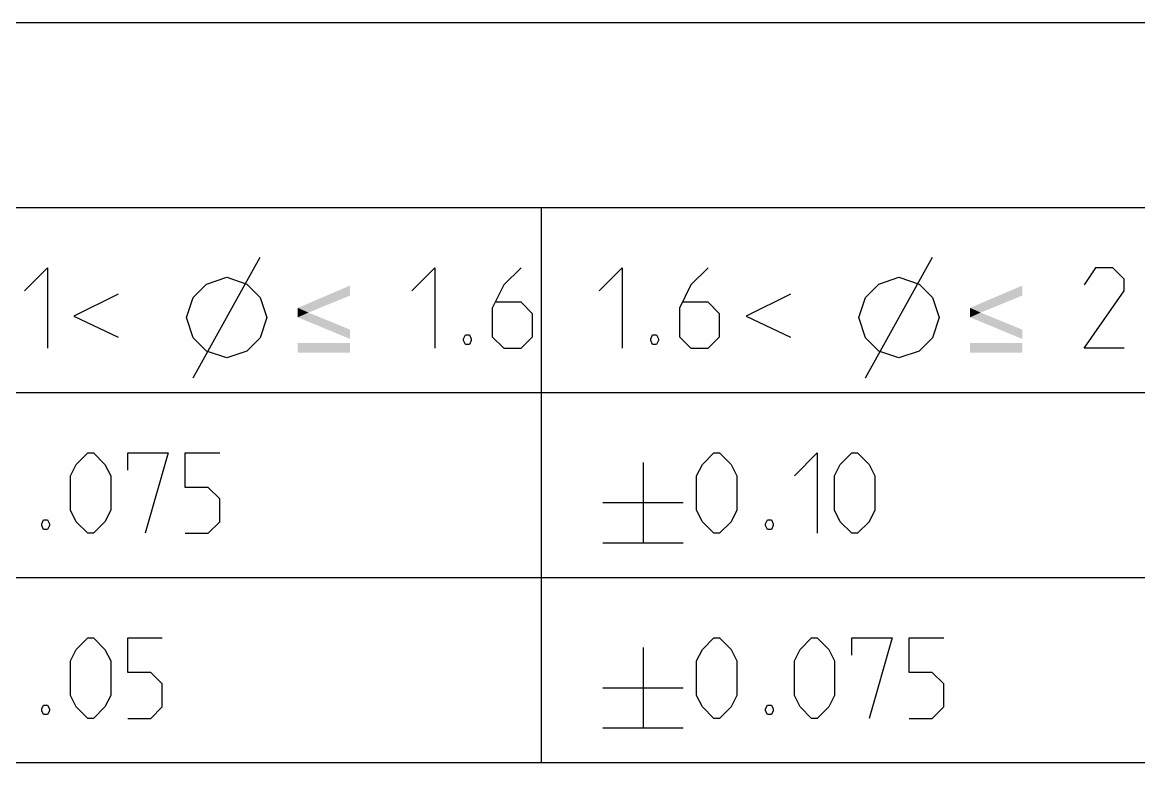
# Model space of a CAD drawing. Header units: millimetres. Extents: x 532 to 834, y 21 to 235.
# Drawn here: x 793.78 to 811.55, y 60.63 to 72.41 of the extents above; entities that cross this region are included whole.
import ezdxf

# ---------------------------------------------------------------- set-up
doc = ezdxf.new("R2010")
doc.units = ezdxf.units.MM
doc.header["$LTSCALE"] = 19.36
doc.layers.get('0').update_dxf_attribs({"linetype": 'CONTINUOUS'})

msp = doc.modelspace()

# ---------------------------------------------------------------- linework, layer by layer
at = {"color": 2}
for p, q in [((769.399, 72.408), (825.079, 72.408)), ((769.399, 69.464), (825.079, 69.464)), ((802.039, 69.464), (802.039, 60.632)), ((796.501, 66.752), (797.568, 68.672)), ((807.198, 66.752), (808.265, 68.672)), ((769.399, 66.52), (825.079, 66.52)), ((803.66, 65.408), (803.66, 64.128)), ((803.02, 64.768), (804.3, 64.768)), ((803.02, 64.128), (804.3, 64.128)), ((769.399, 63.576), (825.079, 63.576)), ((803.66, 62.464), (803.66, 61.184)), ((803.02, 61.824), (804.3, 61.824)), ((803.02, 61.184), (804.3, 61.184)), ((769.399, 60.632), (825.079, 60.632))]:
    msp.add_line(p, q, dxfattribs=at)
at = {"color": 0}
msp.add_line((688.682, 60.632), (825.079, 60.632), dxfattribs=at)
at = {"color": 2}
for points in [[(793.816, 68.138), (794.182, 68.504), (794.182, 67.224)], [(799.981, 68.138), (800.347, 68.504), (800.347, 67.224)], [(801.718, 68.504), (801.444, 68.23), (801.261, 67.864), (801.261, 67.407), (801.444, 67.224), (801.718, 67.224), (801.901, 67.407), (801.901, 67.773), (801.718, 67.955), (801.322, 67.955)], [(802.959, 68.138), (803.325, 68.504), (803.325, 67.224)], [(804.696, 68.504), (804.422, 68.23), (804.239, 67.864), (804.239, 67.407), (804.422, 67.224), (804.696, 67.224), (804.879, 67.407), (804.879, 67.773), (804.696, 67.955), (804.3, 67.955)], [(811.318, 67.224), (810.678, 67.224), (811.318, 68.138), (811.318, 68.321), (811.136, 68.504), (810.861, 68.504), (810.678, 68.23)], [(796.394, 67.712), (796.501, 68.032), (796.714, 68.245), (797.034, 68.352), (797.354, 68.245), (797.568, 68.032), (797.674, 67.712), (797.568, 67.392), (797.354, 67.178), (797.034, 67.072), (796.714, 67.178), (796.501, 67.392), (796.394, 67.712)], [(807.092, 67.712), (807.198, 68.032), (807.412, 68.245), (807.732, 68.352), (808.052, 68.245), (808.265, 68.032), (808.372, 67.712), (808.265, 67.392), (808.052, 67.178), (807.732, 67.072), (807.412, 67.178), (807.198, 67.392), (807.092, 67.712)], [(795.309, 68.083), (794.602, 67.732), (795.309, 67.402)], [(806.007, 68.083), (805.3, 67.732), (806.007, 67.402)], [(800.896, 67.437), (800.926, 67.376), (800.926, 67.346), (800.896, 67.285), (800.835, 67.285), (800.804, 67.346), (800.804, 67.376), (800.835, 67.437), (800.896, 67.437)], [(803.873, 67.437), (803.904, 67.376), (803.904, 67.346), (803.873, 67.285), (803.812, 67.285), (803.782, 67.346), (803.782, 67.376), (803.812, 67.437), (803.873, 67.437)], [(794.548, 64.646), (794.548, 65.194), (794.639, 65.377), (794.822, 65.56), (794.913, 65.56), (795.096, 65.377), (795.188, 65.194), (795.188, 64.646), (795.096, 64.463), (794.913, 64.28), (794.822, 64.28), (794.639, 64.463), (794.548, 64.646)], [(795.462, 65.286), (795.462, 65.56), (796.102, 65.56), (795.736, 64.28)], [(796.376, 64.28), (796.742, 64.28), (796.925, 64.463), (796.925, 64.829), (796.742, 65.011), (796.376, 65.011), (796.376, 65.56), (796.925, 65.56)], [(804.513, 64.646), (804.513, 65.194), (804.605, 65.377), (804.788, 65.56), (804.879, 65.56), (805.062, 65.377), (805.153, 65.194), (805.153, 64.646), (805.062, 64.463), (804.879, 64.28), (804.788, 64.28), (804.605, 64.463), (804.513, 64.646)], [(806.068, 65.194), (806.433, 65.56), (806.433, 64.28)], [(806.708, 64.646), (806.708, 65.194), (806.799, 65.377), (806.982, 65.56), (807.073, 65.56), (807.256, 65.377), (807.348, 65.194), (807.348, 64.646), (807.256, 64.463), (807.073, 64.28), (806.982, 64.28), (806.799, 64.463), (806.708, 64.646)], [(794.182, 64.493), (794.212, 64.432), (794.212, 64.402), (794.182, 64.341), (794.121, 64.341), (794.09, 64.402), (794.09, 64.432), (794.121, 64.493), (794.182, 64.493)], [(805.702, 64.493), (805.732, 64.432), (805.732, 64.402), (805.702, 64.341), (805.641, 64.341), (805.61, 64.402), (805.61, 64.432), (805.641, 64.493), (805.702, 64.493)], [(794.548, 61.702), (794.548, 62.25), (794.639, 62.433), (794.822, 62.616), (794.913, 62.616), (795.096, 62.433), (795.188, 62.25), (795.188, 61.702), (795.096, 61.519), (794.913, 61.336), (794.822, 61.336), (794.639, 61.519), (794.548, 61.702)], [(795.462, 61.336), (795.828, 61.336), (796.01, 61.519), (796.01, 61.885), (795.828, 62.067), (795.462, 62.067), (795.462, 62.616), (796.01, 62.616)], [(804.513, 61.702), (804.513, 62.25), (804.605, 62.433), (804.788, 62.616), (804.879, 62.616), (805.062, 62.433), (805.153, 62.25), (805.153, 61.702), (805.062, 61.519), (804.879, 61.336), (804.788, 61.336), (804.605, 61.519), (804.513, 61.702)], [(806.068, 61.702), (806.068, 62.25), (806.159, 62.433), (806.342, 62.616), (806.433, 62.616), (806.616, 62.433), (806.708, 62.25), (806.708, 61.702), (806.616, 61.519), (806.433, 61.336), (806.342, 61.336), (806.159, 61.519), (806.068, 61.702)], [(806.982, 62.342), (806.982, 62.616), (807.622, 62.616), (807.256, 61.336)], [(807.896, 61.336), (808.262, 61.336), (808.445, 61.519), (808.445, 61.885), (808.262, 62.067), (807.896, 62.067), (807.896, 62.616), (808.445, 62.616)], [(794.182, 61.549), (794.212, 61.488), (794.212, 61.458), (794.182, 61.397), (794.121, 61.397), (794.09, 61.458), (794.09, 61.488), (794.121, 61.549), (794.182, 61.549)], [(805.702, 61.549), (805.732, 61.488), (805.732, 61.458), (805.702, 61.397), (805.641, 61.397), (805.61, 61.458), (805.61, 61.488), (805.641, 61.549), (805.702, 61.549)]]:
    msp.add_lwpolyline(points, dxfattribs=at)
for points in [[(798.998, 68.062), (798.166, 67.866), (798.998, 68.221)], [(809.695, 68.062), (808.864, 67.866), (809.695, 68.221)], [(798.166, 67.866), (798.998, 68.062), (798.335, 67.791)], [(808.864, 67.866), (809.695, 68.062), (809.032, 67.791)], [(798.335, 67.791), (798.166, 67.716), (798.166, 67.866)], [(809.032, 67.791), (808.864, 67.716), (808.864, 67.866)], [(798.166, 67.716), (798.335, 67.791), (798.998, 67.52)], [(798.998, 67.52), (798.998, 67.371), (798.166, 67.716)], [(808.864, 67.716), (809.032, 67.791), (809.695, 67.52)], [(809.695, 67.52), (809.695, 67.371), (808.864, 67.716)], [(798.998, 67.305), (798.166, 67.156), (798.166, 67.305)], [(798.166, 67.156), (798.998, 67.305), (798.998, 67.156)], [(809.695, 67.305), (808.864, 67.156), (808.864, 67.305)], [(808.864, 67.156), (809.695, 67.305), (809.695, 67.156)]]:
    msp.add_solid(points, dxfattribs=at)

doc.saveas('drawing.dxf')
